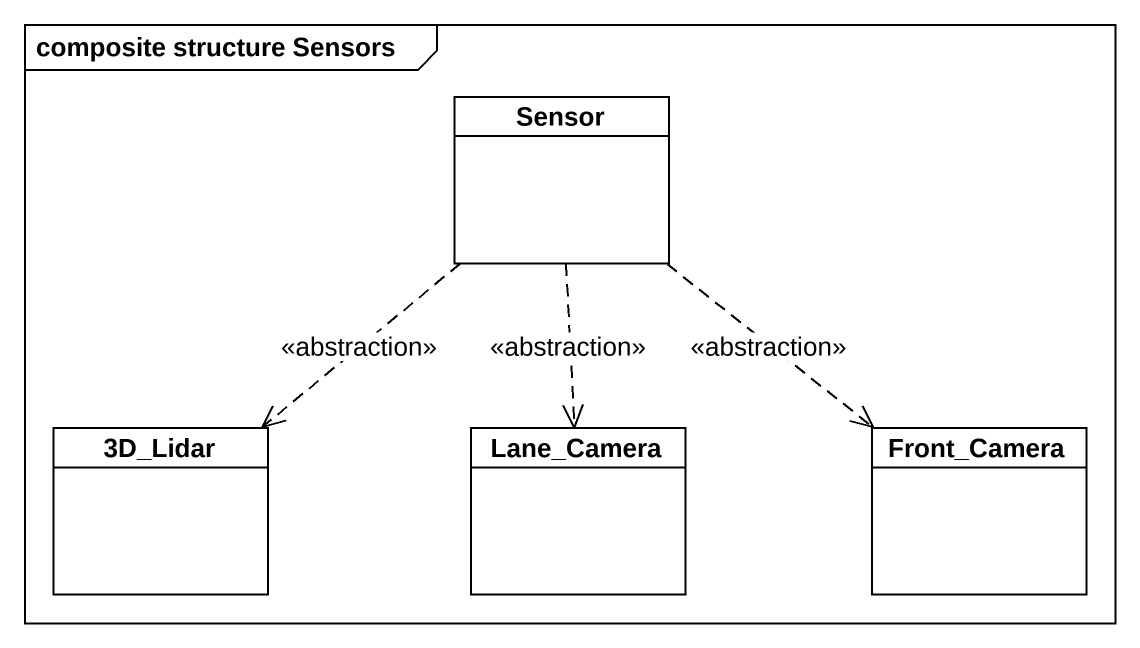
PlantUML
@startuml
mainframe composite structure Sensors
hide circle
hide empty members
class Sensor
class "3D_Lidar" as c3D_Lidar
class Lane_Camera
class Front_Camera
Sensor ..> c3D_Lidar : <<abstraction>>
Sensor ..> Lane_Camera : <<abstraction>>
Sensor ..> Front_Camera : <<abstraction>>
@enduml
